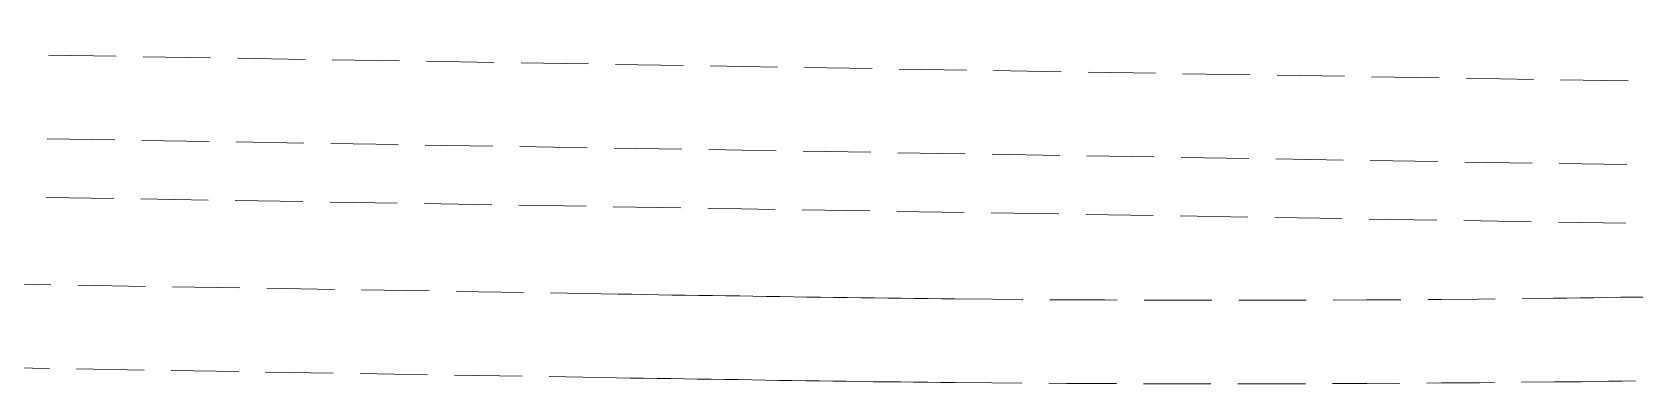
# Model space of a CAD drawing. Extents: x 0 to 531375, y 0 to 4335249.
# Drawn here: x 493499.4 to 493618.1, y 4325444.5 to 4325470.6 of the extents above; entities that cross this region are included whole.
import ezdxf

# ---------------------------------------------------------------- set-up
doc = ezdxf.new("R2010")
doc.units = 0
doc.linetypes.add('DASH', pattern=[0.35, 0.25, -0.1])
doc.layers.add('地铁', color=4, linetype='Continuous', lineweight=15)

# ---------------------------------------------------------------- blocks, each defined once
blk = doc.blocks.new('天津2000地铁')
at = {"layer": '地铁', "linetype": 'DASH', "ltscale": 20}
for p, q in [((-4607.77, -1766.67), (-4328.01, -1771.24)), ((-4607.87, -1772.87), (-4328.11, -1777.44)), ((-4607.94, -1777.21), (-4328.18, -1781.78)), ((-4460.61, -1786.08), (-4608.05, -1783.67)), ((-4459.61, -1786.1), (-4460.61, -1786.08)), ((-4458.61, -1786.11), (-4459.61, -1786.1)), ((-4457.62, -1786.13), (-4458.61, -1786.11)), ((-4456.62, -1786.15), (-4457.62, -1786.13)), ((-4455.62, -1786.16), (-4456.62, -1786.15)), ((-4454.62, -1786.18), (-4455.62, -1786.16)), ((-4453.62, -1786.19), (-4454.62, -1786.18)), ((-4452.62, -1786.21), (-4453.62, -1786.19)), ((-4451.62, -1786.22), (-4452.62, -1786.21)), ((-4450.62, -1786.24), (-4451.62, -1786.22)), ((-4449.62, -1786.26), (-4450.62, -1786.24)), ((-4448.62, -1786.27), (-4449.62, -1786.26)), ((-4447.62, -1786.28), (-4448.62, -1786.27)), ((-4446.62, -1786.3), (-4447.62, -1786.28)), ((-4445.62, -1786.31), (-4446.62, -1786.3)), ((-4444.62, -1786.33), (-4445.62, -1786.31)), ((-4443.63, -1786.34), (-4444.62, -1786.33)), ((-4442.63, -1786.35), (-4443.63, -1786.34)), ((-4441.63, -1786.37), (-4442.63, -1786.35)), ((-4440.63, -1786.38), (-4441.63, -1786.37)), ((-4439.63, -1786.39), (-4440.63, -1786.38)), ((-4438.63, -1786.4), (-4439.63, -1786.39)), ((-4437.63, -1786.41), (-4438.63, -1786.4)), ((-4436.64, -1786.43), (-4437.63, -1786.41)), ((-4435.64, -1786.44), (-4436.64, -1786.43)), ((-4390.33, -1786.38), (-4391.33, -1786.39)), ((-4389.34, -1786.37), (-4390.33, -1786.38)), ((-4388.34, -1786.35), (-4389.34, -1786.37)), ((-4387.34, -1786.34), (-4388.34, -1786.35)), ((-4386.34, -1786.32), (-4387.34, -1786.34)), ((-4385.34, -1786.31), (-4386.34, -1786.32)), ((-4384.34, -1786.3), (-4385.34, -1786.31)), ((-4460.72, -1792.28), (-4608.15, -1789.87)), ((-4459.72, -1792.3), (-4460.72, -1792.28)), ((-4458.72, -1792.31), (-4459.72, -1792.3)), ((-4457.72, -1792.33), (-4458.72, -1792.31)), ((-4456.72, -1792.34), (-4457.72, -1792.33)), ((-4455.72, -1792.36), (-4456.72, -1792.34)), ((-4454.72, -1792.38), (-4455.72, -1792.36)), ((-4453.71, -1792.39), (-4454.72, -1792.38)), ((-4452.71, -1792.41), (-4453.71, -1792.39)), ((-4451.71, -1792.42), (-4452.71, -1792.41)), ((-4450.71, -1792.44), (-4451.71, -1792.42)), ((-4449.71, -1792.45), (-4450.71, -1792.44)), ((-4448.71, -1792.47), (-4449.71, -1792.45)), ((-4447.71, -1792.48), (-4448.71, -1792.47)), ((-4446.71, -1792.5), (-4447.71, -1792.48)), ((-4445.71, -1792.51), (-4446.71, -1792.5)), ((-4444.71, -1792.53), (-4445.71, -1792.51)), ((-4443.71, -1792.54), (-4444.71, -1792.53)), ((-4386.25, -1792.52), (-4387.25, -1792.54)), ((-4385.25, -1792.51), (-4386.25, -1792.52)), ((-4442.71, -1792.55), (-4443.71, -1792.54)), ((-4441.71, -1792.57), (-4442.71, -1792.55)), ((-4440.7, -1792.58), (-4441.71, -1792.57)), ((-4439.7, -1792.59), (-4440.7, -1792.58)), ((-4438.7, -1792.6), (-4439.7, -1792.59)), ((-4437.7, -1792.61), (-4438.7, -1792.6)), ((-4436.7, -1792.63), (-4437.7, -1792.61)), ((-4435.7, -1792.64), (-4436.7, -1792.63)), ((-4390.26, -1792.58), (-4391.26, -1792.59)), ((-4389.25, -1792.57), (-4390.26, -1792.58)), ((-4388.25, -1792.55), (-4389.25, -1792.57)), ((-4387.25, -1792.54), (-4388.25, -1792.55))]:
    blk.add_line(p, q, dxfattribs=at)
for centre, radius, start, end in [((-4415.51, 210.33), 1996.87, 269.42254, 270.69376), ((-4415.51, 210.4), 2003.13, 269.42256, 270.69378)]:
    blk.add_arc(centre, radius, start, end, dxfattribs=at)

msp = doc.modelspace()

# ---------------------------------------------------------------- block references
at = {"layer": '地铁', "color": 1}
msp.add_blockref('天津2000地铁', (498003.38431, 4327237.28522), dxfattribs=at)

doc.saveas('drawing.dxf')
